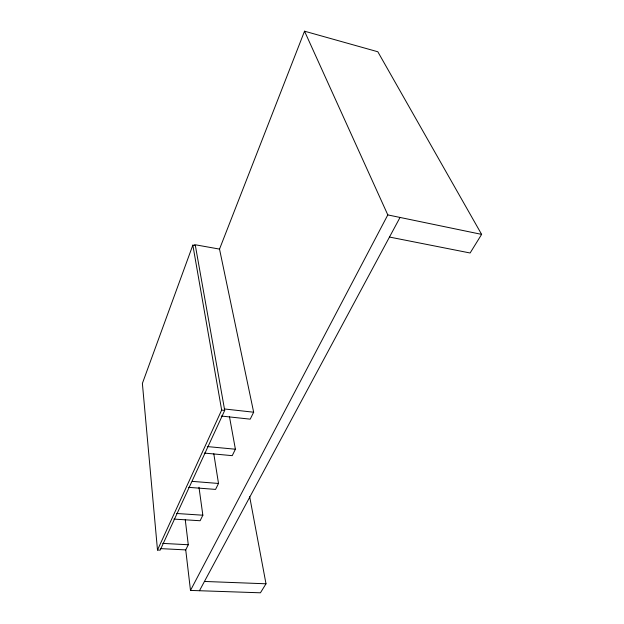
<?xml version="1.0" encoding="UTF-8"?>
<svg xmlns="http://www.w3.org/2000/svg" width="624" height="624" viewBox="0 0 624 624"><rect width="100%" height="100%" fill="white"/><g stroke="black" fill="none" stroke-linecap="round" stroke-linejoin="round"><path stroke-width="0.94" d="M192.839 245.131L142.381 383.417L157.49 550.033L160.157 550.165L224.71 410.42L195.367 245.575L192.839 245.131L221.66 410.077L157.49 550.033M221.356 416.044L250.224 419.164L253.656 412.214L219.523 249.101L304.535 31.2L377.824 51.761L481.619 234.382L470.114 252.993L389.485 237.05L199.462 590.725L190.492 590.421L185.734 549.9L188.276 544.752L185.258 519.706M198.978 487.243L202.847 515.213L200.117 520.744L173.94 519.09M213.798 453.765L218.509 483.46L215.569 489.411L188.549 487.336M229.484 416.77L235.396 449.225L232.229 455.653L204.305 453.086M190.492 590.421L387.808 214.906L304.535 31.2M389.485 237.05L400.031 217.448M249.67 496.712L266.003 583.791L260.434 592.8L199.462 590.725M204.446 581.451L266.003 583.791M160.321 548.605L185.734 549.9M162.731 543.395L188.276 544.752M176.491 513.482L202.847 515.213M192.301 481.377L218.509 483.46M207.308 446.573L235.396 449.225M221.66 410.077L224.71 410.42M224.609 408.985L253.656 412.214M194.548 244.639L219.523 249.101M387.808 214.906L481.619 234.382"/></g></svg>
